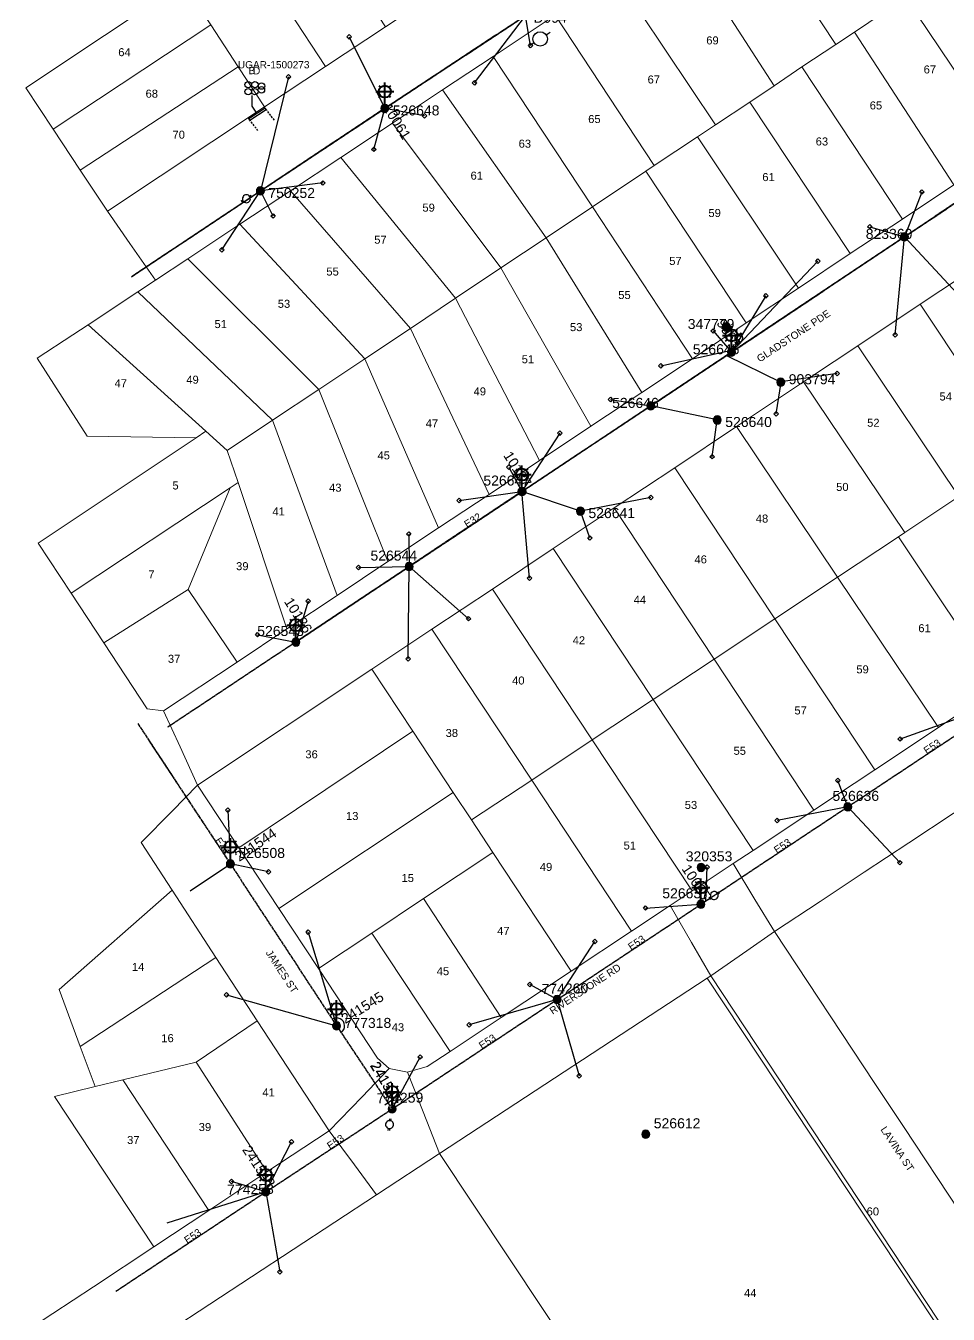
# Model space of a CAD drawing. Header units: metres. Extents: x 302064 to 304096, y 6268242 to 6271990.
# Drawn here: x 302290 to 302520.4, y 6270714.3 to 6271036.3 of the extents above; entities that cross this region are included whole.
import ezdxf
from ezdxf.enums import TextEntityAlignment as Align

# ---------------------------------------------------------------- set-up
doc = ezdxf.new("R2010")
doc.units = ezdxf.units.M
doc.linetypes.add('Cable Exist OH', pattern=[1, 1, 0])
doc.linetypes.add('DASHED', pattern=[0.75, 0.5, -0.25])
doc.layers.get('0').update_dxf_attribs({"color": 6})
for name, color, linetype in [('_User Miscellaneous12', 7, 'Continuous'), ('_User_LV_Exist', 7, 'Continuous'), ('Duct_SP_EXT', 7, 'Continuous'), ('Equip_SP_HV_EXT', 7, 'Continuous'), ('Equip_SP_LV_EXT', 7, 'Continuous'), ('Equip_SP_SL_EXT', 7, 'Continuous'), ('Mains_HV_EXT', 1, 'Continuous'), ('Mains_LV_EXT', 5, 'Continuous'), ('Mains_SL_EXT', 3, 'Continuous'), ('Services_SP_EXT', 7, 'Continuous'), ('SupportsOH_SP_TR_HV_LV_SL_EXT', 7, 'Continuous')]:
    doc.layers.add(name, color=color, linetype=linetype)
doc.layers.add('Cadastre Land Parcels_SP_EXT', color=7, linetype='Continuous', lineweight=5)
doc.layers.add('Cadastre Roads_SP_EXT', color=9, linetype='Continuous', lineweight=5)
doc.layers.add('UNKNOWN_FEATURES', color=1, linetype='DASHED', plot=False)
doc.styles.add('iecARIAL', font='arial.ttf', dxfattribs={"height": 2})
doc.styles.add('POLE_LABEL', font='arial.ttf')
doc.styles.get("Standard").update_dxf_attribs({"font": 'arial.ttf'})

# ---------------------------------------------------------------- blocks, each defined once
blk = doc.blocks.new('DUCT_EXT')
blk.add_circle((0, 0.8), 0.8)
at = {"flags": 1}
blk.add_attdef('Z', (0, 0), '', height=0.2, dxfattribs=at)
at = {"flags": 9}
for tag, p in [('DUCT_CODE', (0, 0)), ('XSECT_TYPE', (0, -0.2)), ('STATE', (0, -0.6)), ('FB_REFERENCE', (0, -0.4)), ('NOTES', (0, -0.8))]:
    blk.add_attdef(tag, text='', height=0.2, dxfattribs=at).set_placement(p, align=Align.MIDDLE_LEFT)
blk = doc.blocks.new('LV_OH_LINKS_OPEN_EXT')
for p, q in [((-0.17, 4.97), (-0.17, 5.46)), ((0.17, 4.97), (0.17, 5.46)), ((-0.17, 3), (-0.17, 2.5)), ((0.17, 3), (0.17, 2.5))]:
    blk.add_line(p, q)
blk.add_lwpolyline([(0, 2.99, 1), (0, 4.98, 1)], format="xyb", close=True)
at = {"flags": 9}
for tag, p in [('ACTUAL_STATUS', (0, 0)), ('CONSTRUCTED_VOLTAGE', (0, -0.2)), ('OPERATING_VOLTAGE', (0, -0.6)), ('ORIENTATION', (0, -0.8)), ('OWNED_BY', (0, -1)), ('STATE', (0, -1.2)), ('SWITCH_TYPE', (0, -1.4)), ('NO_PHASES', (0, -0.4)), ('USAGE', (0, -1.6)), ('LEGEND', (0, -1.8)), ('NOTES', (0, -2))]:
    blk.add_attdef(tag, text='', height=0.2, dxfattribs=at).set_placement(p, align=Align.MIDDLE_LEFT)
at = {"flags": 1}
blk.add_attdef('Z', (0, 0), '', height=0.2, dxfattribs=at)
blk = doc.blocks.new('SL_LANTERN_EXT')
at = {"lineweight": 40}
for p, q in [((0, 1.97), (0, 6.47)), ((-2.25, 4.22), (2.25, 4.22)), ((-1.46, 5.68), (-1.06, 5.28)), ((1.46, 5.68), (1.06, 5.28)), ((-1.46, 2.76), (-1.06, 3.16)), ((0, 0), (0, 2.72)), ((1.46, 2.76), (1.06, 3.16))]:
    blk.add_line(p, q, dxfattribs=at)
blk.add_circle((0, 4.22), 1.5, dxfattribs=at)
at = {"style": 'iecARIAL', "flags": 8}
blk.add_attdef('ASSET_NUM', (1.5, 1.5), '', height=2.5, dxfattribs=at)
for tag, p, height, flags in [('OPERATING_VOLTAGE', (0.98, -1.65), 0.2, 9), ('ORIENTATION', (0.98, -1.85), 0.2, 9), ('OWNED_BY', (0.98, -2.05), 0.2, 9), ('STATE', (0.98, -2.25), 0.2, 9), ('CONSTRUCTED_VOLTAGE', (0.98, -0.65), 0.2, 9), ('CONTROL_TYPE', (0.98, -0.85), 0.2, 9), ('LANTERN_PURPOSE', (0.98, -1.05), 0.2, 9), ('LANTERN_TYPE', (0.98, -1.25), 0.2, 9), ('NO_PHASES', (0.98, -1.45), 0.2, 9), ('USAGE', (0.98, -2.45), 0.2, 9), ('CEXIST', (0.98, -2.65), 0.2, 9), ('CNEW', (0.98, -2.85), 0.2, 9), ('CNUMBER', (0.98, -3.05), 0.2, 9), ('CREMOVE', (0.98, -3.25), 0.2, 9), ('LNUMBER', (2.18, -3.25), 2.5, 8), ('CREPLACE', (0.98, -3.45), 0.2, 9), ('LKINGHEIGHT', (0.98, -3.65), 0.2, 9), ('LBRACKET', (0.98, -3.85), 0.2, 9), ('LBRACKETVOCAB', (0.98, -4.05), 0.2, 9), ('LCATEGORY', (0.98, -4.25), 0.2, 9), ('LCHARGE1', (0.98, -4.45), 0.2, 9), ('LCHARGE1PERCENT', (0.98, -4.65), 0.2, 9), ('LCHARGE2', (0.98, -4.85), 0.2, 9), ('LCHARGE2PERCENT', (0.98, -5.05), 0.2, 9), ('LCHARGE3', (0.98, -5.25), 0.2, 9), ('LCHARGE3PERCENT', (0.98, -5.45), 0.2, 9), ('LEXIST', (0.98, -5.65), 0.2, 9), ('LLAMP', (0.98, -5.85), 0.2, 9), ('LLAMPVOCAB', (0.98, -6.05), 0.2, 9), ('LMAST', (0.98, -6.25), 0.2, 9), ('LMASTVOCAB', (0.98, -6.45), 0.2, 9), ('STREETNAME', (0.98, -9.25), 0.2, 9), ('SUBURB', (0.98, -9.45), 0.2, 1), ('LNEW', (0.98, -6.65), 0.2, 9), ('LANTNUMBER', (0.98, -6.85), 0.2, 9), ('LOUTREACH', (0.98, -7.25), 0.2, 9), ('LOUTREACHVOCAB', (0.98, -7.45), 0.2, 9), ('LRATECODE', (0.98, -7.65), 0.2, 9), ('LREMOVE', (0.98, -7.85), 0.2, 9), ('LREPLACE', (0.98, -8.05), 0.2, 9), ('LTYPE', (0.98, -8.25), 0.2, 9), ('LTYPEVOCAB', (0.98, -8.45), 0.2, 9), ('LEGEND', (0.98, -8.65), 0.2, 9), ('LOCATION', (0.98, -8.85), 0.2, 9), ('NOTES', (0.98, -9.05), 0.2, 9)]:
    blk.add_attdef(tag, p, '', height=height, dxfattribs=dict(flags=flags))
blk = doc.blocks.new('CCP_EXT')
blk.add_wipeout([(0, 0.57), (0.57, 0), (0, -0.57), (-0.57, 0)])
blk.add_lwpolyline([(-0.57, 0), (0, 0.57), (0.57, 0), (0, -0.57), (-0.57, 0)])
at = {"flags": 1}
blk.add_attdef('Z', (0, 0), '', height=0.2, dxfattribs=at)
at = {"flags": 9}
for tag, p in [('CCP_TYPE', (0, 0)), ('CONSTRUCTED_VOLTAGE', (0, -0.2)), ('OPERATING_VOLTAGE', (0, -0.6)), ('ORIENTATION', (0, -0.8)), ('OWNED_BY', (0, -1)), ('STATE', (0, -1.8)), ('NO_PHASES', (0, -0.4)), ('USAGE', (0, -1.2)), ('LEGEND', (0, -1.4)), ('LIFE_SUPPORT', (0, -1.6)), ('NOTES', (0, -2))]:
    blk.add_attdef(tag, text='', height=0.2, dxfattribs=at).set_placement(p, align=Align.MIDDLE_LEFT)
blk = doc.blocks.new('POLE_EXT')
blk.add_hatch(color=256).paths.add_polyline_path([(-1, 0, 1), (1, 0, 1)])
blk.add_lwpolyline([(-1, 0, 1), (1, 0, 1)], format="xyb", close=True)
for tag, height, flags, p in [('pNumber', 2.5, 8, (-17.84, 2.07)), ('OWNED_BY', 0.2, 9, (1.35, -0.4)), ('SPECIAL_USE', 0.2, 9, (1.35, -0.8)), ('STATE', 0.2, 9, (1.35, -1)), ('cLV', 0.2, 9, (1.35, -1.4)), ('hDepth', 0.2, 9, (1.35, -1.6)), ('hDia', 0.2, 9, (1.35, -1.8)), ('cHV', 0.2, 9, (1.35, -2)), ('PARENT', 0.2, 9, (1.35, -0.6)), ('USAGE', 0.2, 9, (1.35, -1.2)), ('LBRACKET', 0.2, 9, (1.35, -2.2)), ('LExisting', 0.2, 9, (1.35, -2.4)), ('LANTNUMBER', 0.2, 9, (1.35, -2.6)), ('LOther', 0.2, 9, (1.35, -2.8)), ('LRemove', 0.2, 9, (1.35, -3)), ('LEGEND', 0.2, 9, (1.35, -3.2)), ('cLinedev', 0.2, 9, (1.35, -3.4)), ('pExisting', 0.2, 9, (1.35, -3.8)), ('pFooting', 0.2, 9, (1.35, -4.4)), ('pNew', 0.2, 9, (1.35, -4.6)), ('pRelocate', 0.2, 9, (1.35, -5)), ('pRemove', 0.2, 9, (1.35, -5.2)), ('pReplace', 0.2, 9, (1.35, -5.4)), ('pStay', 0.2, 9, (1.35, -5.6)), ('pType', 0.2, 9, (1.35, -5.8)), ('cspan', 0.2, 9, (1.35, -6)), ('STREETNAME', 0.2, 9, (1.35, -6.2)), ('SUBURB', 0.2, 9, (1.35, -6.4)), ('LOCATION', 0.2, 9, (1.35, -3.6)), ('PFNUMBER', 0.2, 9, (1.35, -4)), ('NEWPFNUMBER', 0.2, 9, (1.35, -4.2)), ('OPERATED_BY', 0.2, 9, (1.36, -7.01)), ('NOTES', 0.2, 9, (1.35, -6.6)), ('MAINTAINED_BY', 0.2, 9, (1.36, -6.81))]:
    blk.add_attdef(tag, text='', height=height, dxfattribs=dict(flags=flags)).set_placement(p, align=Align.MIDDLE_LEFT)
at = {"style": 'POLE_LABEL'}
for tag, height, flags, p in [('ASSET_NUM', 2.5, 8, (2, 2)), ('STRUCTURE_PLANT_NUMBER', 0.2, 9, (1.35, 0.03)), ('STREET_CODE', 0.2, 9, (1.35, -0.2))]:
    blk.add_attdef(tag, text='', height=height, dxfattribs=dict(at, flags=flags)).set_placement(p, align=Align.MIDDLE_LEFT)
at = {"flags": 1}
blk.add_attdef('Z', (1.35, -7.33), '', height=0.2, dxfattribs=at)
blk = doc.blocks.new('HV_ABS_OPEN_EXT')
for p, q in [((-3, 6.87), (-1.8, 6.87)), ((1.8, 6.87), (3, 6.87))]:
    blk.add_line(p, q)
blk.add_circle((0, 6.87), 1.8)
for tag, height, flags, p in [('ASSET_NUM', 2.5, 8, (2, 2)), ('STREET_CODE', 0.2, 9, (1.5, 0)), ('ACTUAL_STATUS', 0.2, 9, (1.5, -0.2)), ('CONSTRUCTED_VOLTAGE', 0.2, 9, (1.5, -0.4)), ('OPERATING_VOLTAGE', 0.2, 9, (1.5, -0.8)), ('ORIENTATION', 0.2, 9, (1.5, -1)), ('OWNED_BY', 0.2, 9, (1.5, -1.2)), ('STATE', 0.2, 9, (1.5, -1.4)), ('SWITCH_TYPE', 0.2, 9, (1.5, -1.6)), ('STREETNAME', 0.2, 9, (1.5, -2.4)), ('SUBURB', 0.2, 9, (1.5, -2.6)), ('OPERATED_BY', 0.2, 9, (1.5, -3.2)), ('NO_PHASES', 0.2, 9, (1.5, -0.6)), ('USAGE', 0.2, 9, (1.5, -1.8)), ('LEGEND', 0.2, 9, (1.5, -2)), ('LOCATION', 0.2, 9, (1.5, -2.2)), ('NOTES', 0.2, 9, (1.5, -2.8)), ('MAINTAINED_BY', 0.2, 9, (1.5, -3)), ('Z', 0.2, 1, (1.5, -3.6)), ('LABEL_ALIGNMENT', 0.2, 9, (1.5, -3.4))]:
    blk.add_attdef(tag, text='', height=height, dxfattribs=dict(flags=flags)).set_placement(p, align=Align.MIDDLE_LEFT)
blk = doc.blocks.new('End Shackle_EXT')
blk.add_wipeout([(0, 0.25), (1.81, 0.25), (1.82, -0.25), (0, -0.25)])
blk.add_line((1.81, -1), (1.81, 1))
at = {"flags": 1}
blk.add_attdef('Z', (0, 0), '', height=0.2, dxfattribs=at)
at = {"flags": 9}
for tag, p in [('CONNECTOR_TYPE', (0, 0)), ('CONSTRUCTED_VOLTAGE', (0, -0.2)), ('OPERATING_VOLTAGE', (0, -0.6)), ('ORIENTATION', (0, -0.8)), ('OWNED_BY', (0, -1)), ('STATE', (0, -1.2)), ('NO_PHASES', (0, -0.4)), ('USAGE', (0, -1.4)), ('NOTES', (0, -1.6))]:
    blk.add_attdef(tag, text='', height=0.2, dxfattribs=at).set_placement(p, align=Align.MIDDLE_LEFT)

msp = doc.modelspace()

# ---------------------------------------------------------------- linework, layer by layer
at = {"layer": '_User Miscellaneous12'}
for p, q in [((302349.7962, 6271015.7231), (302345.7022, 6271013.0032)), ((302350.0618, 6271015.3233), (302345.9678, 6271012.6034)), ((302349.7962, 6271015.7231), (302349.929, 6271015.5232)), ((302350.0618, 6271015.3233), (302349.929, 6271015.5232)), ((302345.7022, 6271013.0032), (302345.835, 6271012.8033)), ((302345.9678, 6271012.6034), (302345.835, 6271012.8033))]:
    msp.add_line(p, q, dxfattribs=at)
at = {"layer": '_User_LV_Exist', "linetype": 'Continuous'}
msp.add_lwpolyline([(302368.7431, 6270784.7088, 1.00123252), (302366.5491, 6270788.0533)], format="xyb", dxfattribs=at)
at = {"layer": '_User_LV_Exist', "linetype": 'Cable Exist OH'}
msp.add_lwpolyline([(302312.483, 6270720.071), (302349.9379, 6270744.904)], dxfattribs=at)
at = {"layer": 'Cadastre Land Parcels_SP_EXT', "linetype": 'Continuous'}
for points in [[(302395.413, 6271046.404), (302368.085, 6271087.944), (302352.638, 6271077.66), (302379.813, 6271036.051), (302395.413, 6271046.404)], [(302497.04, 6271034.735), (302507.486, 6271041.742), (302482.931, 6271079.347), (302467.601, 6271069.135), (302492.354, 6271031.634), (302497.04, 6271034.735)], [(302379.813, 6271036.051), (302352.638, 6271077.66), (302337.617, 6271067.658), (302364.889, 6271026.155), (302379.813, 6271036.051)], [(302476.94, 6271021.324), (302483.892, 6271025.998), (302492.354, 6271031.634), (302467.601, 6271069.135), (302452.581, 6271059.133), (302476.94, 6271021.324)], [(302364.889, 6271026.155), (302337.617, 6271067.658), (302322.411, 6271057.534), (302329.311, 6271047.012), (302336.192, 6271036.541), (302343.011, 6271026.065), (302349.597, 6271016.023), (302364.889, 6271026.155)], [(302462.27, 6271011.547), (302470.841, 6271017.243), (302476.94, 6271021.324), (302452.581, 6271059.133), (302437.286, 6271048.943), (302462.27, 6271011.547)], [(302547.589, 6271013.776), (302522.584, 6271051.835), (302509.843, 6271043.319), (302535.264, 6271005.534), (302547.589, 6271013.776)], [(302336.192, 6271036.541), (302329.311, 6271047.012), (302289.986, 6271020.798), (302296.867, 6271010.429), (302336.192, 6271036.541)], [(302446.965, 6271001.354), (302457.817, 6271008.56), (302462.27, 6271011.547), (302437.286, 6271048.943), (302422.277, 6271038.957), (302446.965, 6271001.354)], [(302535.264, 6271005.534), (302509.843, 6271043.319), (302507.486, 6271041.742), (302497.04, 6271034.735), (302521.835, 6270996.572), (302535.264, 6271005.534)], [(302343.011, 6271026.065), (302336.192, 6271036.541), (302296.867, 6271010.429), (302303.578, 6271000.251), (302343.011, 6271026.065)], [(302444.852, 6270999.924), (302446.965, 6271001.354), (302422.277, 6271038.957), (302406.777, 6271028.649), (302431.551, 6270991.044), (302444.852, 6270999.924)], [(302508.984, 6270988.007), (302521.835, 6270996.572), (302497.04, 6271034.735), (302492.354, 6271031.634), (302483.892, 6271025.998), (302508.984, 6270988.007)], [(302431.551, 6270991.044), (302406.777, 6271028.649), (302394.129, 6271020.3), (302419.967, 6270983.31), (302431.551, 6270991.044)], [(302349.597, 6271016.023), (302343.011, 6271026.065), (302303.578, 6271000.251), (302310.379, 6270989.967), (302349.597, 6271016.023)], [(302508.984, 6270988.007), (302483.892, 6271025.998), (302476.94, 6271021.324), (302470.841, 6271017.243), (302495.964, 6270979.352), (302508.984, 6270988.007)], [(302419.967, 6270983.31), (302394.129, 6271020.3), (302381.583, 6271011.967), (302408.704, 6270975.811), (302419.967, 6270983.31)], [(302495.964, 6270979.352), (302470.841, 6271017.243), (302462.27, 6271011.547), (302457.817, 6271008.56), (302483.006, 6270970.704), (302495.964, 6270979.352)], [(302408.704, 6270975.811), (302381.583, 6271011.967), (302368.661, 6271003.407), (302397.334, 6270968.216), (302408.704, 6270975.811)], [(302483.006, 6270970.704), (302457.817, 6271008.56), (302446.965, 6271001.354), (302444.852, 6270999.924), (302469.975, 6270962.034), (302483.006, 6270970.704)], [(302397.334, 6270968.216), (302368.661, 6271003.407), (302356.093, 6270995.065), (302386.077, 6270960.663), (302397.334, 6270968.216)], [(302469.975, 6270962.034), (302444.852, 6270999.924), (302431.551, 6270991.044), (302456.556, 6270953.088), (302469.975, 6270962.034)], [(302386.077, 6270960.663), (302356.093, 6270995.065), (302343.481, 6270986.711), (302374.665, 6270953.08), (302386.077, 6270960.663)], [(302456.556, 6270953.088), (302431.551, 6270991.044), (302419.967, 6270983.31), (302443.91, 6270944.638), (302456.556, 6270953.088)], [(302374.665, 6270953.08), (302343.481, 6270986.711), (302330.431, 6270978.062), (302363.189, 6270945.415), (302374.665, 6270953.08)], [(302443.91, 6270944.638), (302419.967, 6270983.31), (302408.704, 6270975.811), (302431.166, 6270936.204), (302443.91, 6270944.638)], [(302363.189, 6270945.415), (302330.431, 6270978.062), (302322.395, 6270972.738), (302317.99, 6270969.818), (302351.639, 6270937.737), (302363.189, 6270945.415)], [(302431.166, 6270936.204), (302408.704, 6270975.811), (302397.334, 6270968.216), (302418.327, 6270927.629), (302431.166, 6270936.204)], [(302553.703, 6270938.944), (302528.659, 6270976.831), (302513.455, 6270966.742), (302538.569, 6270928.901), (302553.703, 6270938.944)], [(302351.639, 6270937.737), (302317.99, 6270969.818), (302305.547, 6270961.581), (302335.005, 6270934.976), (302340.285, 6270930.174), (302351.639, 6270937.737)], [(302405.712, 6270919.2), (302418.327, 6270927.629), (302397.334, 6270968.216), (302386.077, 6270960.663), (302405.712, 6270919.2)], [(302538.569, 6270928.901), (302513.455, 6270966.742), (302497.865, 6270956.348), (302523.097, 6270918.632), (302538.569, 6270928.901)], [(302335.005, 6270934.976), (302305.547, 6270961.581), (302301.736, 6270959.062), (302292.871, 6270953.205), (302305.302, 6270933.717), (302332.583, 6270933.337), (302335.005, 6270934.976)], [(302405.712, 6270919.2), (302386.077, 6270960.663), (302374.665, 6270953.08), (302393.133, 6270910.848), (302405.712, 6270919.2)], [(302509.622, 6270909.689), (302523.097, 6270918.632), (302497.865, 6270956.348), (302486.005, 6270948.46), (302484.285, 6270947.318), (302509.622, 6270909.689)], [(302393.133, 6270910.848), (302374.665, 6270953.08), (302363.189, 6270945.415), (302380.412, 6270902.406), (302393.133, 6270910.848)], [(302508.009, 6270908.619), (302509.622, 6270909.689), (302484.285, 6270947.318), (302467.501, 6270936.159), (302492.762, 6270898.499), (302508.009, 6270908.619)], [(302367.775, 6270893.957), (302380.412, 6270902.406), (302363.189, 6270945.415), (302351.639, 6270937.737), (302367.775, 6270893.957)], [(302367.775, 6270893.957), (302351.639, 6270937.737), (302340.285, 6270930.174), (302343.023, 6270922.125), (302355.234, 6270885.619), (302367.775, 6270893.957)], [(302341.083, 6270920.865), (302343.023, 6270922.125), (302340.285, 6270930.174), (302335.005, 6270934.976), (302332.583, 6270933.337), (302293.082, 6270906.99), (302301.327, 6270894.478), (302341.083, 6270920.865)], [(302492.762, 6270898.499), (302467.501, 6270936.159), (302452.1, 6270925.853), (302477.093, 6270888.102), (302492.762, 6270898.499)], [(302477.093, 6270888.102), (302452.1, 6270925.853), (302437.012, 6270915.827), (302461.956, 6270878.055), (302477.093, 6270888.102)], [(302330.517, 6270895.405), (302341.083, 6270920.865), (302301.327, 6270894.478), (302309.474, 6270882.108), (302330.517, 6270895.405)], [(302355.234, 6270885.619), (302343.023, 6270922.125), (302341.083, 6270920.865), (302330.517, 6270895.405), (302342.779, 6270877.285), (302355.234, 6270885.619)], [(302533.108, 6270871.001), (302548.206, 6270881.099), (302523.097, 6270918.632), (302509.622, 6270909.689), (302508.009, 6270908.619), (302533.108, 6270871.001)], [(302461.956, 6270878.055), (302437.012, 6270915.827), (302421.699, 6270905.657), (302446.69, 6270867.923), (302461.956, 6270878.055)], [(302533.108, 6270871.001), (302508.009, 6270908.619), (302492.762, 6270898.499), (302517.974, 6270860.912), (302533.108, 6270871.001)], [(302446.69, 6270867.923), (302421.699, 6270905.657), (302406.571, 6270895.551), (302431.496, 6270857.841), (302446.69, 6270867.923)], [(302517.974, 6270860.912), (302492.762, 6270898.499), (302477.093, 6270888.102), (302502.078, 6270850.364), (302517.974, 6270860.912)], [(302342.779, 6270877.285), (302330.517, 6270895.405), (302309.474, 6270882.108), (302320.303, 6270865.634), (302324.412, 6270865.099), (302342.779, 6270877.285)], [(302431.496, 6270857.841), (302406.571, 6270895.551), (302391.465, 6270885.54), (302416.398, 6270847.821), (302431.496, 6270857.841)], [(302416.398, 6270847.821), (302391.465, 6270885.54), (302376.476, 6270875.554), (302386.717, 6270860.012), (302396.794, 6270844.731), (302401.348, 6270837.832), (302416.398, 6270847.821)], [(302502.078, 6270850.364), (302477.093, 6270888.102), (302461.956, 6270878.055), (302486.891, 6270840.302), (302502.078, 6270850.364)], [(302386.717, 6270860.012), (302376.476, 6270875.554), (302332.91, 6270846.51), (302343.203, 6270830.91), (302386.717, 6270860.012)], [(302486.891, 6270840.302), (302461.956, 6270878.055), (302446.69, 6270867.923), (302471.676, 6270830.2), (302486.891, 6270840.302)], [(302471.676, 6270830.2), (302446.69, 6270867.923), (302431.496, 6270857.841), (302456.448, 6270820.093), (302466.744, 6270826.927), (302471.676, 6270830.2)], [(302353.212, 6270815.694), (302396.794, 6270844.731), (302386.717, 6270860.012), (302343.203, 6270830.91), (302353.212, 6270815.694)], [(302456.448, 6270820.093), (302431.496, 6270857.841), (302416.398, 6270847.821), (302441.342, 6270810.082), (302450.933, 6270816.438), (302456.448, 6270820.093)], [(302441.342, 6270810.082), (302416.398, 6270847.821), (302401.348, 6270837.832), (302406.693, 6270829.719), (302426.221, 6270800.093), (302441.342, 6270810.082)], [(302596.752, 6270757.904), (302536.36, 6270849.122), (302521.671, 6270839.439), (302510.552, 6270832.095), (302499.456, 6270824.77), (302488.402, 6270817.479), (302477.042, 6270809.951), (302502.126, 6270771.995), (302509.274, 6270761.214), (302523.322, 6270739.96), (302530.407, 6270729.246), (302536.791, 6270719.591), (302537.425, 6270718.609), (302571.016, 6270740.923), (302587.585, 6270751.842), (302596.752, 6270757.904)], [(302376.447, 6270809.544), (302389.375, 6270818.201), (302406.693, 6270829.719), (302401.348, 6270837.832), (302396.794, 6270844.731), (302353.212, 6270815.694), (302363.111, 6270800.684), (302376.447, 6270809.544)], [(302426.221, 6270800.093), (302406.693, 6270829.719), (302389.375, 6270818.201), (302408.748, 6270788.459), (302426.221, 6270800.093)], [(302337.507, 6270803.445), (302326.563, 6270820.259), (302298.319, 6270795.461), (302303.577, 6270781.27), (302337.507, 6270803.445)], [(302408.748, 6270788.459), (302389.375, 6270818.201), (302376.447, 6270809.544), (302396.017, 6270780.006), (302408.748, 6270788.459)], [(302396.017, 6270780.006), (302376.447, 6270809.544), (302363.111, 6270800.684), (302377.844, 6270778.358), (302380.797, 6270775.714), (302385.315, 6270774.801), (302390.29, 6270776.198), (302396.017, 6270780.006)], [(302314.233, 6270772.889), (302332.562, 6270777.358), (302347.822, 6270787.648), (302337.507, 6270803.445), (302303.577, 6270781.27), (302307.338, 6270771.257), (302314.233, 6270772.889)], [(302520.321, 6270707.353), (302516.746, 6270712.961), (302460.23, 6270798.313), (302393.382, 6270754.484), (302453.885, 6270663.368), (302471.976, 6270675.345), (302520.321, 6270707.353)], [(302520.664, 6270708.72), (302461.139, 6270798.863), (302460.23, 6270798.313), (302516.746, 6270712.961), (302520.321, 6270707.353), (302521.142, 6270707.9), (302520.664, 6270708.72)], [(302365.74, 6270760.182), (302347.822, 6270787.648), (302332.562, 6270777.358), (302350.228, 6270749.886), (302365.74, 6270760.182)], [(302350.228, 6270749.886), (302332.562, 6270777.358), (302314.233, 6270772.889), (302335.732, 6270740.288), (302350.228, 6270749.886)], [(302335.732, 6270740.288), (302314.233, 6270772.889), (302307.338, 6270771.257), (302297.198, 6270768.779), (302321.997, 6270731.141), (302335.732, 6270740.288)], [(302380.862, 6270627.329), (302386.452, 6270618.967), (302399.744, 6270627.718), (302453.885, 6270663.368), (302393.382, 6270754.484), (302377.608, 6270744.149), (302325.569, 6270710.054), (302350.357, 6270672.967), (302380.862, 6270627.329)]]:
    msp.add_lwpolyline(points, close=True, dxfattribs=at)
at = {"layer": 'Cadastre Roads_SP_EXT', "linetype": 'Continuous'}
msp.add_lwpolyline([(302536.791, 6270719.591), (302530.407, 6270729.246), (302523.322, 6270739.96), (302509.274, 6270761.214), (302502.126, 6270771.995), (302477.042, 6270809.951), (302470.086, 6270805.101), (302461.139, 6270798.863), (302520.664, 6270708.72), (302536.791, 6270719.591)], close=True, dxfattribs=at)
at = {"layer": 'Duct_SP_EXT'}
for p, q in [((302349.7962, 6271015.7231), (302345.7022, 6271013.0032)), ((302350.0618, 6271015.3233), (302345.9678, 6271012.6034)), ((302349.7962, 6271015.7231), (302349.929, 6271015.5232)), ((302350.0618, 6271015.3233), (302349.929, 6271015.5232)), ((302345.7022, 6271013.0032), (302345.835, 6271012.8033)), ((302345.9678, 6271012.6034), (302345.835, 6271012.8033))]:
    msp.add_line(p, q, dxfattribs=at)
msp.add_lwpolyline([(302346.4316, 6271018.8454), (302346.4316, 6271016.2429), (302347.6145, 6271014.4449)], dxfattribs=at)
at = {"layer": 'Mains_LV_EXT', "linetype": 'Continuous'}
msp.add_lwpolyline([(302368.7431, 6270784.7088, 1.00123252), (302366.5491, 6270788.0533)], format="xyb", dxfattribs=at)
at = {"layer": 'Mains_LV_EXT', "linetype": 'Cable Exist OH'}
msp.add_lwpolyline([(302312.483, 6270720.071), (302349.9379, 6270744.904)], dxfattribs=at)
at = {"layer": 'Services_SP_EXT'}
for points in [[(302522.6562, 6270969.3686), (302509.479, 6270983.541)], [(302465.026, 6270953.8874), (302478.5915, 6270947.2255)], [(302462.726, 6270937.786), (302446.118, 6270941.31)], [(302428.551, 6270915.015), (302413.953, 6270919.904)], [(302331.023, 6270820.094), (302341.09, 6270826.85)], [(302349.938, 6270744.904), (302325.1978, 6270737.0945)]]:
    msp.add_lwpolyline(points, dxfattribs=at)
at = {"layer": 'UNKNOWN_FEATURES'}
for points in [[(302352.0815, 6271012.6857), (302349.5772, 6271015.9978)], [(302347.9882, 6271010.0808), (302345.4992, 6271013.3176)]]:
    msp.add_lwpolyline(points, dxfattribs=at)

# ---------------------------------------------------------------- block references
at = {"layer": 'Duct_SP_EXT', "rotation": 269.7909327157667}
for p in [(302344.7423, 6271019.8301), (302344.7487, 6271021.5797), (302346.4305, 6271019.8239), (302346.437, 6271021.5735), (302348.0591, 6271020.2784), (302348.0932, 6271021.2299)]:
    msp.add_blockref('DUCT_EXT', p, dxfattribs=at)
at = {"layer": 'Equip_SP_LV_EXT'}
for p, rotation in [((302348.5848, 6270995.0273), 119.4451968399759), ((302466.2739, 6270954.7179), 332.5410945601399), ((302458.658, 6270816.7661), 303.3075761409625), ((302381.5011, 6270765.64), 170.9647948219257)]:
    msp.add_blockref('LV_OH_LINKS_OPEN_EXT', p, dxfattribs=dict(at, rotation=rotation))
at = {"layer": 'Equip_SP_SL_EXT'}
ref = msp.add_blockref('SL_LANTERN_EXT', (302379.6788, 6271015.6388), dxfattribs=at)
ref.add_attrib('ASSET_NUM', '10061', dxfattribs={"layer": '0', "height": 2.5, "rotation": 302.015471, "style": 'iecARIAL'}).set_placement((302381.1788, 6271017.1388), align=Align.TOP_LEFT)
ref = msp.add_blockref('SL_LANTERN_EXT', (302466.2738, 6270954.7179), dxfattribs=at)
ref.add_attrib('ASSET_NUM', '9963', dxfattribs={"layer": '0', "height": 2.5, "rotation": 303.546371, "style": 'iecARIAL'}).set_placement((302467.7738, 6270956.2179), align=Align.MIDDLE_RIGHT)
ref = msp.add_blockref('SL_LANTERN_EXT', (302413.953, 6270919.904), dxfattribs=at)
ref.add_attrib('ASSET_NUM', '10137', dxfattribs={"layer": '0', "height": 2.5, "rotation": 302.384919, "style": 'iecARIAL'}).set_placement((302415.453, 6270921.404), align=Align.MIDDLE_RIGHT)
ref = msp.add_blockref('SL_LANTERN_EXT', (302357.458, 6270882.301), dxfattribs=at)
ref.add_attrib('ASSET_NUM', '10136', dxfattribs={"layer": '0', "height": 2.5, "rotation": 302.247264, "style": 'iecARIAL'}).set_placement((302358.958, 6270883.801), align=Align.BOTTOM_RIGHT)
ref = msp.add_blockref('SL_LANTERN_EXT', (302341.108, 6270826.862), dxfattribs=at)
ref.add_attrib('ASSET_NUM', '241544', dxfattribs={"layer": '0', "height": 2.5, "rotation": 34.397318, "style": 'iecARIAL'}).set_placement((302342.608, 6270828.362), align=Align.MIDDLE_LEFT)
ref = msp.add_blockref('SL_LANTERN_EXT', (302458.658, 6270816.766), dxfattribs=at)
ref.add_attrib('ASSET_NUM', '10065', dxfattribs={"layer": '0', "height": 2.5, "rotation": 303.742619, "style": 'iecARIAL'}).set_placement((302460.158, 6270818.266), align=Align.MIDDLE_RIGHT)
ref = msp.add_blockref('SL_LANTERN_EXT', (302367.646, 6270786.3809), dxfattribs=at)
ref.add_attrib('ASSET_NUM', '241545', dxfattribs={"layer": '0', "height": 2.5, "rotation": 31.907917, "style": 'iecARIAL'}).set_placement((302369.146, 6270787.8809), align=Align.MIDDLE_LEFT)
ref = msp.add_blockref('SL_LANTERN_EXT', (302381.501, 6270765.6399), dxfattribs=at)
ref.add_attrib('ASSET_NUM', '241546', dxfattribs={"layer": '0', "height": 2.5, "rotation": 301.24693, "style": 'iecARIAL'}).set_placement((302383.001, 6270767.1399), align=Align.MIDDLE_RIGHT)
ref = msp.add_blockref('SL_LANTERN_EXT', (302381.501, 6270765.6399), dxfattribs=at)
ref.add_attrib('ASSET_NUM', '241547', dxfattribs={"layer": '0', "height": 2.5, "rotation": 300.570722, "style": 'iecARIAL'}).set_placement((302383.001, 6270767.1399), align=Align.MIDDLE_RIGHT)
ref = msp.add_blockref('SL_LANTERN_EXT', (302349.938, 6270744.9041), dxfattribs=at)
ref.add_attrib('ASSET_NUM', '241548', dxfattribs={"layer": '0', "height": 2.5, "rotation": 303.477108, "style": 'iecARIAL'}).set_placement((302351.438, 6270746.4041), align=Align.MIDDLE_RIGHT)
at = {"layer": 'SupportsOH_SP_TR_HV_LV_SL_EXT'}
ref = msp.add_blockref('POLE_EXT', (302466.2738, 6270954.7179), dxfattribs=at)
ref.add_attrib('ASSET_NUM', '526645', dxfattribs={"layer": '0', "height": 2.5, "style": 'POLE_LABEL'}).set_placement((302468.2738, 6270955.4679), align=Align.MIDDLE_RIGHT)
ref = msp.add_blockref('POLE_EXT', (302428.551, 6270915.015), dxfattribs=at)
ref.add_attrib('ASSET_NUM', '526641', dxfattribs={"layer": '0', "height": 2.5, "rotation": 0.038991, "style": 'POLE_LABEL'}).set_placement((302430.551, 6270915.765), align=Align.TOP_LEFT)
ref = msp.add_blockref('POLE_EXT', (302385.747, 6270901.153), dxfattribs=at)
ref.add_attrib('ASSET_NUM', '526544', dxfattribs={"layer": '0', "height": 2.5, "style": 'POLE_LABEL'}).set_placement((302387.747, 6270901.903), align=Align.BOTTOM_RIGHT)
ref = msp.add_blockref('POLE_EXT', (302495.341, 6270841.109), dxfattribs=at)
ref.add_attrib('ASSET_NUM', '526636', dxfattribs={"layer": '0', "height": 2.5, "style": 'POLE_LABEL'}).set_placement((302497.341, 6270841.859), align=Align.BOTTOM_CENTER)
ref = msp.add_blockref('POLE_EXT', (302458.658, 6270816.766), dxfattribs=at)
ref.add_attrib('ASSET_NUM', '526637', dxfattribs={"layer": '0', "height": 2.5, "style": 'POLE_LABEL'}).set_placement((302460.658, 6270817.516), align=Align.BOTTOM_RIGHT)
ref = msp.add_blockref('POLE_EXT', (302422.703, 6270792.9531), dxfattribs=at)
ref.add_attrib('ASSET_NUM', '774260', dxfattribs={"layer": '0', "height": 2.5, "rotation": 1, "style": 'POLE_LABEL'}).set_placement((302424.703, 6270793.7031), align=Align.BOTTOM_CENTER)
ref = msp.add_blockref('POLE_EXT', (302367.646, 6270786.381), dxfattribs=at)
ref.add_attrib('ASSET_NUM', '777318', dxfattribs={"layer": '0', "height": 2.5, "style": 'POLE_LABEL'}).set_placement((302369.646, 6270787.131), align=Align.MIDDLE_LEFT)
ref = msp.add_blockref('POLE_EXT', (302381.501, 6270765.64), dxfattribs=at)
ref.add_attrib('ASSET_NUM', '774259', dxfattribs={"layer": '0', "height": 2.5, "rotation": 1, "style": 'POLE_LABEL'}).set_placement((302383.501, 6270766.39), align=Align.BOTTOM_CENTER)
ref = msp.add_blockref('POLE_EXT', (302444.87, 6270759.303), dxfattribs=at)
ref.add_attrib('ASSET_NUM', '526612', dxfattribs={"layer": '0', "height": 2.5, "rotation": 359.983177, "style": 'POLE_LABEL'}).set_placement((302446.87, 6270760.053), align=Align.BOTTOM_LEFT)

# ---------------------------------------------------------------- texts
at = {"layer": 'Cadastre Land Parcels_SP_EXT'}
for s, p in [('69', (302459.9836, 6271031.638)), ('64', (302313.089, 6271028.695)), ('67', (302445.323, 6271021.8722)), ('67', (302514.2936, 6271024.3804)), ('68', (302319.912, 6271018.3215)), ('65', (302500.821, 6271015.3892)), ('65', (302430.4844, 6271011.9856)), ('70', (302326.6413, 6271008.0765)), ('63', (302413.106, 6271005.8258)), ('63', (302487.3242, 6271006.3848)), ('61', (302401.0957, 6270997.847)), ('61', (302473.9796, 6270997.4812)), ('59', (302389.0705, 6270989.8503)), ('59', (302460.523, 6270988.5152)), ('57', (302377.0412, 6270981.8377)), ('57', (302450.7335, 6270976.5225)), ('55', (302365.079, 6270973.8797)), ('55', (302437.996, 6270968.02)), ('53', (302352.9415, 6270965.817)), ('51', (302337.1288, 6270960.754)), ('53', (302425.9367, 6270959.9907)), ('51', (302413.8827, 6270951.965)), ('47', (302312.174, 6270945.9797)), ('49', (302330.0932, 6270946.8572)), ('49', (302401.8625, 6270943.927)), ('54', (302518.2465, 6270942.6558)), ('47', (302389.8968, 6270935.9478)), ('52', (302500.1748, 6270936.0894)), ('45', (302377.8497, 6270927.9373)), ('5', (302326.6269, 6270920.4207)), ('43', (302365.7538, 6270919.8788)), ('50', (302492.4358, 6270920.0568)), ('41', (302351.5912, 6270913.9224)), ('48', (302472.364, 6270912.1532)), ('39', (302342.5272, 6270900.2598)), ('46', (302457.0402, 6270901.9593)), ('7', (302320.6002, 6270898.214)), ('44', (302441.8392, 6270891.8655)), ('61', (302512.9632, 6270884.7578)), ('42', (302426.614, 6270881.743)), ('37', (302325.497, 6270877.1062)), ('59', (302497.4768, 6270874.4692)), ('40', (302411.4825, 6270871.6882)), ('57', (302482.0045, 6270864.2057)), ('38', (302394.8664, 6270858.5817)), ('55', (302466.8032, 6270854.12)), ('36', (302359.8265, 6270853.2465)), ('53', (302454.6108, 6270840.5968)), ('13', (302369.9815, 6270837.8368)), ('51', (302439.3234, 6270830.455)), ('49', (302418.4004, 6270825.1094)), ('15', (302383.8542, 6270822.3436)), ('47', (302407.7593, 6270809.118)), ('14', (302316.4915, 6270800.1087)), ('45', (302392.6468, 6270799.0525)), ('43', (302381.403, 6270785.0436)), ('16', (302323.8398, 6270782.3112)), ('41', (302349.088, 6270768.7685)), ('39', (302333.1887, 6270760.1053)), ('37', (302315.2996, 6270756.8708)), ('60', (302500.0403, 6270739.0183)), ('44', (302469.4233, 6270718.6373))]:
    msp.add_text(s, height=2, dxfattribs=at).set_placement(p)
at = {"layer": 'Cadastre Roads_SP_EXT'}
for s, rotation, p in [('GLADSTONE PDE', 33.542229, (302473.361, 6270952.1314)), ('JAMES ST', 303.238499, (302349.8525, 6270804.6417)), ('RIVERSTONE RD', 33.411045, (302421.5953, 6270789.1559)), ('LAVINA ST', 303.437378, (302503.4279, 6270760.5157))]:
    msp.add_text(s, height=1.8, rotation=rotation, dxfattribs=at).set_placement(p)
at = {"layer": 'Duct_SP_EXT'}
for s, p in [('UGAR-1500273', (302342.9775, 6271025.659)), ('B', (302345.6272, 6271024.1922)), ('D', (302346.7628, 6271024.1449))]:
    msp.add_text(s, height=1.8, dxfattribs=at).set_placement(p)
at = {"layer": 'Mains_LV_EXT'}
for s, rotation, p in [('E32', 32.517483, (302400.216, 6270910.772)), ('E53', 33.573509, (302515.0323, 6270854.2105)), ('E44', 302.193042, (302337.144, 6270832.747)), ('E53', 33.60266, (302477.6316, 6270829.3733)), ('E53', 33.516526, (302441.1879, 6270805.1956)), ('E53', 33.540659, (302403.9241, 6270780.5044)), ('E53', 33.30374, (302365.9752, 6270755.44)), ('E53', 33.544772, (302330.3017, 6270731.885))]:
    msp.add_text(s, height=1.8, rotation=rotation, dxfattribs=at).set_placement(p)

# ---------------------------------------------------------------- next in the draw order: block references
at = {"layer": 'Services_SP_EXT'}
for p in [(302370.7829, 6271033.5374), (302416.1178, 6271031.3731), (302355.6452, 6271023.5088), (302402.0567, 6271022.059), (302389.5844, 6271013.7965), (302376.9162, 6271005.4054), (302364.2347, 6270997.0072), (302513.8768, 6270994.7534), (302351.7513, 6270988.745), (302500.8477, 6270986.084), (302338.9805, 6270980.3086), (302487.8968, 6270977.4567), (302474.9059, 6270968.7961), (302461.7259, 6270960.0261), (302507.2029, 6270959.0797), (302448.6645, 6270951.3079), (302492.6996, 6270949.4275), (302436.0335, 6270942.9026), (302477.4783, 6270939.3034), (302423.395, 6270934.4846), (302461.4468, 6270928.619), (302410.6775, 6270925.9728), (302398.2511, 6270917.6877), (302446.1362, 6270918.4086), (302385.6429, 6270909.2879), (302430.9286, 6270908.3002), (302373.0865, 6270900.9075), (302415.8046, 6270898.2309), (302360.5447, 6270892.5201), (302400.6234, 6270888.1268), (302347.9134, 6270884.1284), (302385.5373, 6270878.0994), (302508.4419, 6270858.0635), (302492.8403, 6270847.7256), (302340.4914, 6270840.2712), (302477.7017, 6270837.68), (302508.3608, 6270827.1751), (302350.6235, 6270824.888), (302460.2535, 6270826.0706), (302444.8367, 6270815.831), (302360.5675, 6270809.802), (302432.1697, 6270807.4953), (302415.9199, 6270796.7154), (302340.1284, 6270794.1152), (302400.7829, 6270786.6575), (302388.5, 6270778.6048), (302428.2348, 6270773.8743), (302356.3691, 6270757.4344), (302341.3648, 6270747.4988), (302353.439, 6270724.9076)]:
    msp.add_blockref('CCP_EXT', p, dxfattribs=at)

# ---------------------------------------------------------------- next in the draw order: block references
for p in [(302370.7829, 6271033.5374), (302416.1178, 6271031.3731), (302355.6452, 6271023.5088), (302402.0567, 6271022.059), (302389.5844, 6271013.7965), (302376.9162, 6271005.4054), (302364.2347, 6270997.0072), (302513.8768, 6270994.7534), (302351.7513, 6270988.745), (302500.8477, 6270986.084), (302338.9805, 6270980.3086), (302487.8968, 6270977.4567), (302474.9059, 6270968.7961), (302461.7259, 6270960.0261), (302507.2029, 6270959.0797), (302448.6645, 6270951.3079), (302492.6996, 6270949.4275), (302436.0335, 6270942.9026), (302477.4783, 6270939.3034), (302423.395, 6270934.4846), (302461.4468, 6270928.619), (302410.6775, 6270925.9728), (302398.2511, 6270917.6877), (302446.1362, 6270918.4086), (302385.6429, 6270909.2879), (302430.9286, 6270908.3002), (302373.0865, 6270900.9075), (302415.8046, 6270898.2309), (302360.5447, 6270892.5201), (302400.6234, 6270888.1268), (302347.9134, 6270884.1284), (302385.5373, 6270878.0994), (302508.4419, 6270858.0635), (302492.8403, 6270847.7256), (302340.4914, 6270840.2712), (302477.7017, 6270837.68), (302508.3608, 6270827.1751), (302350.6235, 6270824.888), (302460.2535, 6270826.0706), (302444.8367, 6270815.831), (302360.5675, 6270809.802), (302432.1697, 6270807.4953), (302415.9199, 6270796.7154), (302340.1284, 6270794.1152), (302400.7829, 6270786.6575), (302388.5, 6270778.6048), (302428.2348, 6270773.8743), (302356.3691, 6270757.4344), (302341.3648, 6270747.4988), (302353.439, 6270724.9076)]:
    msp.add_blockref('CCP_EXT', p, dxfattribs=at)

# ---------------------------------------------------------------- next in the draw order: linework, layer by layer
at = {"layer": '_User_LV_Exist', "linetype": 'Cable Exist OH'}
for points in [[(302379.6769, 6271015.7328), (302414.8039, 6271038.799)], [(302348.5847, 6270995.0274), (302379.6769, 6271015.7328)], [(302541.837, 6271005.126), (302509.479, 6270983.541)], [(302316.4114, 6270973.5791), (302348.5847, 6270995.0274)], [(302509.479, 6270983.541), (302466.2738, 6270954.7179)], [(302466.2738, 6270954.7179), (302446.118, 6270941.31)], [(302446.118, 6270941.31), (302413.953, 6270919.904)], [(302413.953, 6270919.904), (302385.747, 6270901.153)], [(302385.747, 6270901.153), (302357.458, 6270882.301)], [(302357.458, 6270882.301), (302325.378, 6270860.947)], [(302495.3399, 6270841.14), (302535.326, 6270867.68)], [(302317.967, 6270861.911), (302341.09, 6270826.85)], [(302458.658, 6270816.766), (302495.3399, 6270841.14)], [(302341.09, 6270826.85), (302367.646, 6270786.381)], [(302422.703, 6270792.953), (302458.658, 6270816.766)]]:
    msp.add_lwpolyline(points, dxfattribs=at)
at = {"layer": 'Cadastre Roads_SP_EXT', "linetype": 'Continuous'}
for points in [[(302395.4132, 6271046.4044), (302379.8128, 6271036.0512), (302364.8888, 6271026.1547), (302349.5973, 6271016.0228), (302310.3788, 6270989.9674), (302316.0175, 6270981.8827), (302322.3949, 6270972.7383), (302330.4306, 6270978.062), (302330.4306, 6270978.062), (302343.4811, 6270986.7116), (302356.0929, 6270995.0646), (302368.661, 6271003.4067), (302381.5829, 6271011.9671), (302394.1287, 6271020.2998), (302406.7766, 6271028.6486), (302422.2773, 6271038.9568)], [(302521.835, 6270996.572), (302508.984, 6270988.007), (302495.964, 6270979.352), (302483.006, 6270970.704), (302469.975, 6270962.034), (302456.556, 6270953.088), (302443.91, 6270944.638), (302431.166, 6270936.204), (302418.327, 6270927.629), (302405.712, 6270919.2), (302393.133, 6270910.848), (302380.412, 6270902.406), (302367.775, 6270893.957), (302355.234, 6270885.619), (302342.779, 6270877.285), (302324.412, 6270865.099), (302328.52, 6270856.113), (302332.91, 6270846.51), (302376.476, 6270875.554), (302391.465, 6270885.54), (302406.571, 6270895.551), (302421.699, 6270905.657), (302437.012, 6270915.827), (302452.1, 6270925.853), (302467.501, 6270936.159), (302484.285, 6270947.318), (302486.005, 6270948.46), (302497.865, 6270956.348), (302513.455, 6270966.742), (302528.659, 6270976.831)], [(302533.108, 6270871.001), (302517.974, 6270860.912), (302502.078, 6270850.364), (302486.891, 6270840.302), (302471.676, 6270830.2), (302466.744, 6270826.927), (302472.156, 6270818.004), (302477.042, 6270809.951), (302488.402, 6270817.479), (302499.456, 6270824.77), (302510.552, 6270832.095), (302521.671, 6270839.439)], [(302325.569, 6270710.054), (302377.608, 6270744.149), (302377.608, 6270744.149), (302372.068, 6270751.634), (302365.74, 6270760.182), (302350.228, 6270749.886), (302335.732, 6270740.288), (302321.997, 6270731.141), (302306.864, 6270721.146), (302291.679, 6270711.143)]]:
    msp.add_lwpolyline(points, dxfattribs=at)
for points in [[(302343.203, 6270830.91), (302332.91, 6270846.51), (302326.553, 6270840.047), (302318.83, 6270832.198), (302326.563, 6270820.259), (302337.507, 6270803.445), (302347.822, 6270787.648), (302365.74, 6270760.182), (302373.99, 6270768.693), (302380.797, 6270775.714), (302377.844, 6270778.358), (302363.111, 6270800.684), (302353.212, 6270815.694), (302343.203, 6270830.91)], [(302461.139, 6270798.863), (302456.282, 6270807.227), (302450.933, 6270816.438), (302441.342, 6270810.082), (302426.221, 6270800.093), (302408.748, 6270788.459), (302396.017, 6270780.006), (302390.29, 6270776.198), (302385.315, 6270774.801), (302389.244, 6270764.906), (302393.382, 6270754.484), (302460.23, 6270798.313), (302461.139, 6270798.863)]]:
    msp.add_lwpolyline(points, close=True, dxfattribs=at)
at = {"layer": 'Mains_HV_EXT', "linetype": 'Cable Exist OH'}
msp.add_lwpolyline([(302414.8039, 6271038.799), (302379.6789, 6271015.6387), (302316.438, 6270973.597)], dxfattribs=at)
at = {"layer": 'Mains_LV_EXT', "linetype": 'Cable Exist OH'}
for points in [[(302379.6769, 6271015.7328), (302414.8039, 6271038.799)], [(302348.5847, 6270995.0274), (302379.6769, 6271015.7328)], [(302541.837, 6271005.126), (302509.479, 6270983.541)], [(302316.4114, 6270973.5791), (302348.5847, 6270995.0274)], [(302509.479, 6270983.541), (302466.2738, 6270954.7179)], [(302466.2738, 6270954.7179), (302446.118, 6270941.31)], [(302446.118, 6270941.31), (302413.953, 6270919.904)], [(302413.953, 6270919.904), (302385.747, 6270901.153)], [(302385.747, 6270901.153), (302357.458, 6270882.301)], [(302357.458, 6270882.301), (302325.378, 6270860.947)], [(302495.3399, 6270841.14), (302535.326, 6270867.68)], [(302317.967, 6270861.911), (302341.09, 6270826.85)], [(302458.658, 6270816.766), (302495.3399, 6270841.14)], [(302341.09, 6270826.85), (302367.646, 6270786.381)], [(302422.703, 6270792.953), (302458.658, 6270816.766)]]:
    msp.add_lwpolyline(points, dxfattribs=at)
at = {"layer": 'Mains_SL_EXT', "linetype": 'Cable Exist OH'}
for points in [[(302379.6789, 6271015.6387), (302414.8039, 6271038.799), (302442.375, 6271057.149), (302484.259, 6271085.045)], [(302316.438, 6270973.597), (302348.5847, 6270995.0274), (302379.6789, 6271015.6387)], [(302466.2738, 6270954.7179), (302509.479, 6270983.541), (302541.837, 6271005.126)], [(302413.953, 6270919.904), (302446.118, 6270941.31), (302466.2738, 6270954.7179)], [(302357.458, 6270882.301), (302385.747, 6270901.153), (302413.953, 6270919.904)]]:
    msp.add_lwpolyline(points, dxfattribs=at)
at = {"layer": 'Services_SP_EXT'}
for points in [[(302402.0567, 6271022.059), (302414.804, 6271038.7989)], [(302416.1178, 6271031.3731), (302414.804, 6271038.799)], [(302370.7828, 6271033.5373), (302379.6788, 6271015.6387)], [(302355.6451, 6271023.5088), (302348.5848, 6270995.0272)], [(302376.9162, 6271005.4055), (302379.6788, 6271015.6387)], [(302389.5844, 6271013.7965), (302379.6788, 6271015.6387)], [(302338.9805, 6270980.3086), (302348.5847, 6270995.0274)], [(302364.2347, 6270997.0072), (302348.5848, 6270995.0272)], [(302351.7512, 6270988.745), (302348.5848, 6270995.0272)], [(302513.8768, 6270994.7533), (302509.479, 6270983.541)], [(302500.8478, 6270986.084), (302509.479, 6270983.541)], [(302507.2029, 6270959.0798), (302509.479, 6270983.541)], [(302487.8968, 6270977.4568), (302466.2738, 6270954.7179)], [(302474.9059, 6270968.7962), (302466.2738, 6270954.7179)], [(302461.7259, 6270960.0262), (302466.2738, 6270954.7179)], [(302448.6646, 6270951.3079), (302467.4291, 6270955.4886)], [(302492.6996, 6270949.4275), (302478.6921, 6270947.2843)], [(302477.4784, 6270939.3034), (302478.7107, 6270947.1805)], [(302436.0335, 6270942.9026), (302446.118, 6270941.31)], [(302461.4468, 6270928.619), (302462.726, 6270937.786)], [(302423.3951, 6270934.4846), (302413.953, 6270919.904)], [(302410.6776, 6270925.9728), (302413.953, 6270919.904)], [(302398.2511, 6270917.6877), (302413.953, 6270919.904)], [(302415.8046, 6270898.2309), (302413.953, 6270919.904)], [(302446.1362, 6270918.4086), (302428.551, 6270915.015)], [(302430.9286, 6270908.3002), (302428.551, 6270915.015)], [(302385.6429, 6270909.2878), (302385.747, 6270901.153)], [(302373.0865, 6270900.9075), (302385.747, 6270901.153)], [(302385.5374, 6270878.0994), (302385.747, 6270901.153)], [(302400.6234, 6270888.1267), (302385.747, 6270901.153)], [(302360.5447, 6270892.5201), (302357.458, 6270882.301)], [(302347.9135, 6270884.1285), (302357.458, 6270882.301)], [(302535.326, 6270867.6799), (302508.442, 6270858.0635)], [(302495.3399, 6270841.1399), (302492.8403, 6270847.7257)], [(302340.4914, 6270840.2712), (302341.09, 6270826.85)], [(302495.3409, 6270841.109), (302477.7017, 6270837.68)], [(302508.3608, 6270827.1751), (302495.341, 6270841.109)], [(302350.6235, 6270824.888), (302341.09, 6270826.85)], [(302459.8508, 6270817.5587), (302460.2536, 6270826.0706)], [(302444.8367, 6270815.831), (302458.658, 6270816.766)], [(302360.5676, 6270809.802), (302367.646, 6270786.381)], [(302422.703, 6270792.9531), (302432.1696, 6270807.4953)], [(302422.703, 6270792.9531), (302415.9199, 6270796.7155)], [(302340.1283, 6270794.1151), (302367.646, 6270786.381)], [(302422.703, 6270792.9531), (302400.783, 6270786.6575)], [(302422.703, 6270792.9531), (302428.2348, 6270773.8744)], [(302381.501, 6270765.64), (302388.4999, 6270778.6049)], [(302349.938, 6270744.904), (302356.3691, 6270757.4345)], [(302349.938, 6270744.904), (302341.3649, 6270747.4987)], [(302349.938, 6270744.904), (302353.439, 6270724.9077)]]:
    msp.add_lwpolyline(points, dxfattribs=at)

# ---------------------------------------------------------------- next in the draw order: block references
at = {"layer": 'Equip_SP_HV_EXT'}
ref = msp.add_blockref('HV_ABS_OPEN_EXT', (302414.804, 6271038.799), dxfattribs=dict(at, rotation=212.4763457026013))
ref.add_attrib('ASSET_NUM', 'D994', dxfattribs={"layer": '0', "height": 2.5}).set_placement((302416.804, 6271039.549), align=Align.TOP_LEFT)
at = {"layer": 'SupportsOH_SP_TR_HV_LV_SL_EXT'}
ref = msp.add_blockref('POLE_EXT', (302379.6788, 6271015.6387), dxfattribs=at)
ref.add_attrib('ASSET_NUM', '526648', dxfattribs={"layer": '0', "height": 2.5, "rotation": 0.022932, "style": 'POLE_LABEL'}).set_placement((302381.6788, 6271016.3887), align=Align.TOP_LEFT)
ref = msp.add_blockref('POLE_EXT', (302348.5846, 6270995.0274), dxfattribs=at)
ref.add_attrib('ASSET_NUM', '750252', dxfattribs={"layer": '0', "height": 2.5, "rotation": 359.986245, "style": 'POLE_LABEL'}).set_placement((302350.5846, 6270995.7774), align=Align.TOP_LEFT)
ref = msp.add_blockref('POLE_EXT', (302509.479, 6270983.541), dxfattribs=at)
ref.add_attrib('ASSET_NUM', '823360', dxfattribs={"layer": '0', "height": 2.5, "style": 'POLE_LABEL'}).set_placement((302511.479, 6270984.291), align=Align.MIDDLE_RIGHT)
ref = msp.add_blockref('POLE_EXT', (302465.0109, 6270961.0218), dxfattribs=at)
ref.add_attrib('ASSET_NUM', '347779', dxfattribs={"layer": '0', "height": 2.5, "style": 'POLE_LABEL'}).set_placement((302467.0109, 6270961.7718), align=Align.MIDDLE_RIGHT)
ref = msp.add_blockref('POLE_EXT', (302478.5915, 6270947.2255), dxfattribs=at)
ref.add_attrib('ASSET_NUM', '903794', dxfattribs={"layer": '0', "height": 2.5, "style": 'POLE_LABEL'}).set_placement((302480.5915, 6270947.9755), align=Align.MIDDLE_LEFT)
ref = msp.add_blockref('POLE_EXT', (302446.118, 6270941.31), dxfattribs=at)
ref.add_attrib('ASSET_NUM', '526646', dxfattribs={"layer": '0', "height": 2.5, "style": 'POLE_LABEL'}).set_placement((302448.118, 6270942.06), align=Align.MIDDLE_RIGHT)
ref = msp.add_blockref('POLE_EXT', (302462.726, 6270937.786), dxfattribs=at)
ref.add_attrib('ASSET_NUM', '526640', dxfattribs={"layer": '0', "height": 2.5, "style": 'POLE_LABEL'}).set_placement((302464.726, 6270938.536), align=Align.TOP_LEFT)
ref = msp.add_blockref('POLE_EXT', (302413.953, 6270919.904), dxfattribs=at)
ref.add_attrib('ASSET_NUM', '526647', dxfattribs={"layer": '0', "height": 2.5, "style": 'POLE_LABEL'}).set_placement((302415.953, 6270920.654), align=Align.BOTTOM_RIGHT)
ref = msp.add_blockref('POLE_EXT', (302357.458, 6270882.301), dxfattribs=at)
ref.add_attrib('ASSET_NUM', '526543', dxfattribs={"layer": '0', "height": 2.5, "style": 'POLE_LABEL'}).set_placement((302359.458, 6270883.051), align=Align.BOTTOM_RIGHT)
ref = msp.add_blockref('POLE_EXT', (302341.09, 6270826.85), dxfattribs=at)
ref.add_attrib('ASSET_NUM', '526508', dxfattribs={"layer": '0', "height": 2.5, "style": 'POLE_LABEL'}).set_placement((302343.09, 6270827.6), align=Align.BOTTOM_LEFT)
ref = msp.add_blockref('POLE_EXT', (302458.69, 6270825.997), dxfattribs=at)
ref.add_attrib('ASSET_NUM', '320353', dxfattribs={"layer": '0', "height": 2.5, "style": 'POLE_LABEL'}).set_placement((302460.69, 6270826.747), align=Align.BOTTOM_CENTER)
ref = msp.add_blockref('POLE_EXT', (302349.938, 6270744.904), dxfattribs=at)
ref.add_attrib('ASSET_NUM', '774258', dxfattribs={"layer": '0', "height": 2.5, "rotation": 1, "style": 'POLE_LABEL'}).set_placement((302351.938, 6270745.654), align=Align.MIDDLE_RIGHT)

# ---------------------------------------------------------------- next in the draw order: block references
at = {"layer": 'Mains_SL_EXT', "rotation": 123.7234306565906}
msp.add_blockref('End Shackle_EXT', (302381.501, 6270765.64), dxfattribs=at)

# ---------------------------------------------------------------- next in the draw order: linework, layer by layer
at = {"layer": '_User_LV_Exist', "linetype": 'Cable Exist OH'}
for points in [[(302381.501, 6270765.64), (302422.703, 6270792.953)], [(302367.6459, 6270786.381), (302381.501, 6270765.64)], [(302349.9379, 6270744.904), (302381.501, 6270765.64)]]:
    msp.add_lwpolyline(points, dxfattribs=at)
at = {"layer": 'Mains_LV_EXT', "linetype": 'Cable Exist OH'}
for points in [[(302381.501, 6270765.64), (302422.703, 6270792.953)], [(302367.6459, 6270786.381), (302381.501, 6270765.64)], [(302349.9379, 6270744.904), (302381.501, 6270765.64)]]:
    msp.add_lwpolyline(points, dxfattribs=at)
at = {"layer": 'Mains_SL_EXT', "linetype": 'Cable Exist OH'}
msp.add_lwpolyline([(302320.367, 6270858.26), (302341.09, 6270826.85), (302367.646, 6270786.381), (302381.501, 6270765.64)], dxfattribs=at)

doc.saveas('drawing.dxf')
